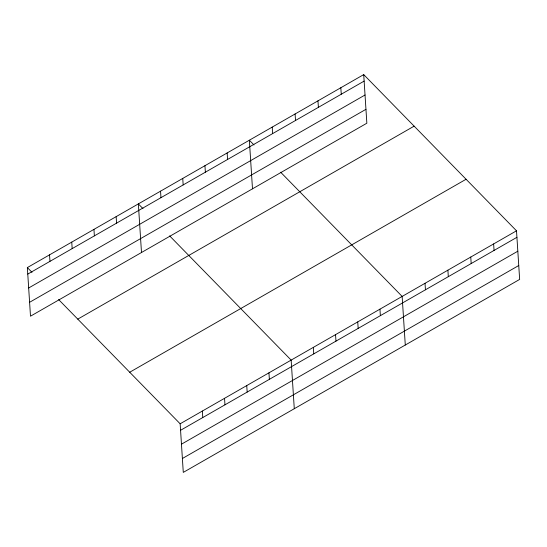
<?xml version="1.0" encoding="UTF-8"?>
<svg xmlns="http://www.w3.org/2000/svg" width="547" height="547" viewBox="0 0 547 547"><rect width="100%" height="100%" fill="white"/><g stroke="black" fill="none" stroke-linecap="round" stroke-linejoin="round"><path stroke-width="0.82" d="M363.714 74.604L366.852 123.212L30.495 316.193L27.35 267.586L363.714 74.604L516.505 230.807L519.65 279.414L183.286 472.396L180.148 423.788L58.645 299.578M27.774 274.088L364.131 81.106M28.67 287.982L365.034 95M29.593 302.3L365.957 109.318M77.77 319.133L414.134 126.152M129.721 372.24L466.085 179.259M180.148 423.788L516.505 230.807M180.565 430.291L516.929 237.309M181.467 444.185L517.824 251.203M182.39 458.502L518.754 265.521M253.986 144.955L249.35 140.217L252.495 188.824M280.645 172.209L402.141 296.419L405.286 345.027M142.986 208.639L138.35 203.901L141.495 252.509M169.645 235.894L291.148 360.104L294.286 408.712M27.35 267.586L31.986 272.324M493.633 243.928L494.057 250.43M470.762 257.049L471.179 263.558M447.89 270.177L448.308 276.679M425.019 283.298L425.436 289.801M379.946 309.158L380.363 315.66M357.745 321.896L358.162 328.398M340.836 87.725L341.26 94.228M335.543 334.627L335.967 341.137M317.964 100.846L318.388 107.356M313.342 347.366L313.766 353.875M295.093 113.974L295.517 120.477M272.221 127.095L272.638 133.598M268.946 372.842L269.363 379.344M246.745 385.58L247.169 392.083M227.149 152.955L227.573 159.457M224.543 398.312L224.967 404.821M204.947 165.693L205.371 172.196M202.342 411.05L202.766 417.552M182.746 178.425L183.17 184.934M160.551 191.163L160.968 197.672M116.149 216.639L116.573 223.142M93.947 229.378L94.371 235.88M71.753 242.109L72.17 248.618M49.551 254.847L49.968 261.35"/></g></svg>
